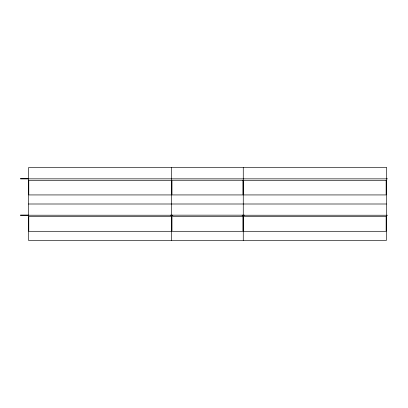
<?xml version="1.0" encoding="UTF-8"?>
<svg xmlns="http://www.w3.org/2000/svg" width="408" height="408" viewBox="0 0 408 408"><rect width="100%" height="100%" fill="white"/><g stroke="black" fill="none" stroke-linecap="round" stroke-linejoin="round"><path stroke-width="0.61" d="M20.4 178.765L28.484 178.765M20.441 178.847L387.6 178.862M28.484 204L386.442 204M20.4 215.133L28.484 215.133M170.503 215.164L244.423 215.164M20.441 215.215L172.824 215.23M242.102 215.23L387.6 215.23M243.26 167.632L243.26 240.368M171.666 167.632L171.666 240.368M386.442 167.632L28.484 167.632L28.484 240.368L386.442 240.368L386.442 167.632M242.954 180.26L171.972 180.26L171.972 194.932L242.954 194.932L242.954 180.26M171.365 180.321L28.784 180.321L28.784 194.932L171.365 194.932L171.365 180.321M386.141 180.321L243.561 180.321L243.561 194.932L386.141 194.932L386.141 180.321M171.365 216.689L28.784 216.689L28.784 231.3L171.365 231.3L171.365 216.689M242.954 216.628L171.972 216.628L171.972 231.3L242.954 231.3L242.954 216.628M386.141 216.689L243.561 216.689L243.561 231.3L386.141 231.3L386.141 216.689"/></g></svg>
